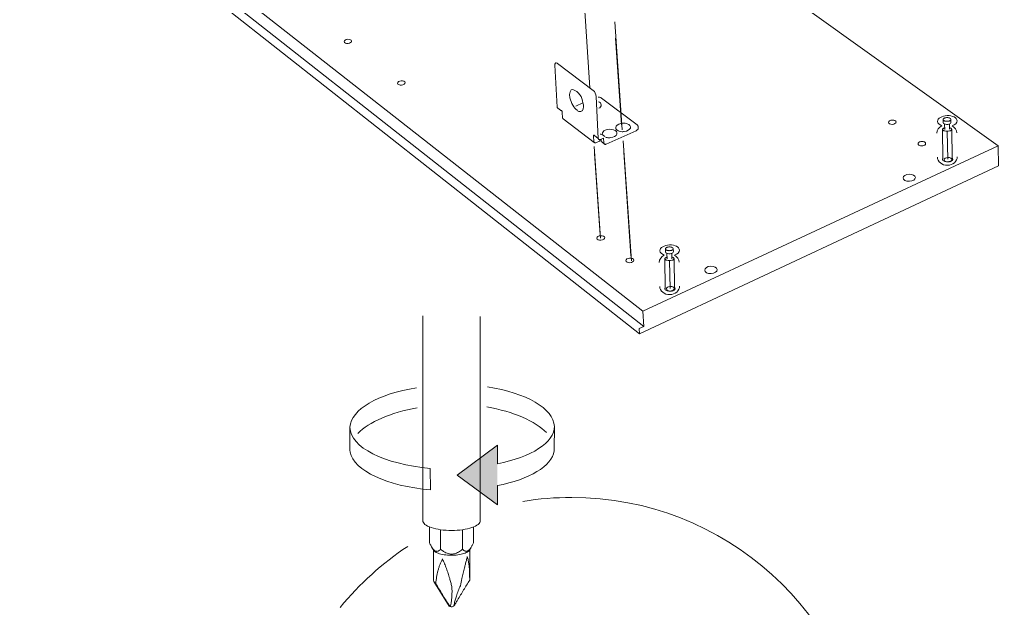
# Model space of a CAD drawing. Header units: metres. Extents: x -0.7 to 8.1, y 0 to 13.3.
# Drawn here: x 0.2698 to 0.348, y 0.7659 to 0.813 of the extents above; entities that cross this region are included whole.
import ezdxf

# ---------------------------------------------------------------- set-up
doc = ezdxf.new("R2010")
doc.units = ezdxf.units.M
doc.header["$MEASUREMENT"] = 0
for name, color, linetype, lineweight in [('PDF5_Geometry_Num_Penna__1', 255, 'Continuous', 18), ('PDF5_Geometry_Num_Penna__7', 7, 'Continuous', 18), ('PDF5_Solid Fills_Num_Penna__7', 7, 'Continuous', 18)]:
    doc.layers.add(name, color=color, linetype=linetype, lineweight=lineweight)

msp = doc.modelspace()

# ---------------------------------------------------------------- hatches: boundary and pattern name
at = {"layer": 'PDF5_Geometry_Num_Penna__7', "linetype": 'Continuous', "lineweight": 18}
for points in [[(0.3125198115518159, 0.778523526540912), (0.312524397662927, 0.7786106626520232), (0.3125459171073715, 0.7804994348742453)], [(0.3079852059740241, 0.7789937793186897), (0.3047682254407048, 0.7765821904530622), (0.3079968476636629, 0.7742083487631342)]]:
    msp.add_hatch(color=7, dxfattribs=at).paths.add_polyline_path(points)
at = {"layer": 'PDF5_Solid Fills_Num_Penna__7', "linetype": 'Continuous', "lineweight": 18}
msp.add_hatch(color=7, dxfattribs=at).paths.add_polyline_path([(0.2962355893295937, 0.7784209387631342), (0.2962098365518159, 0.7785789832075787), (0.2962098365518159, 0.7804091943186897)])

# ---------------------------------------------------------------- linework, layer by layer
at = {"layer": 'PDF5_Geometry_Num_Penna__1', "color": 255, "linetype": 'Continuous', "lineweight": 18, "flags": 128}
for points in [[(0.3174221173851492, 0.8114985826520231), (0.3179001312740381, 0.8045791993186897)], [(0.315738132662927, 0.8022810637631341), (0.3161879243295937, 0.7957793693186898)], [(0.3180711579407048, 0.8023782187631342), (0.3186437162740381, 0.7940953493186897)], [(0.2962355893295937, 0.7784209387631342), (0.2962098365518159, 0.7785789832075787), (0.2962098365518159, 0.7804091943186897)], [(0.3125198115518159, 0.778523526540912), (0.312524397662927, 0.7786106626520232), (0.3125459171073715, 0.7804994348742453)], [(0.3079887337740381, 0.7774860070964675), (0.3079852059962603, 0.7789937793186897), (0.3047682254407048, 0.7765821904298009), (0.307996847662927, 0.7742083487631342), (0.3079929671073715, 0.7757482237631342)], [(0.3026124004407048, 0.777129066540912), (0.3026385059962604, 0.7754039832075786)]]:
    msp.add_lwpolyline(points, dxfattribs=at)
at = {"layer": 'PDF5_Geometry_Num_Penna__1', "color": 255, "linetype": 'Continuous', "lineweight": 18}
for points in [[(0.2962098365518159, 0.7804091943186897), (0.2962098365518159, 0.7788047609853564), (0.298957622662927, 0.7774624415409122), (0.3026124004407048, 0.7771290665409123)], [(0.2962098365518159, 0.7804091943186897), (0.2962098365518159, 0.7788047609853564), (0.298957622662927, 0.7774624415409122), (0.3026124004407048, 0.7771290665409123)], [(0.3125459171073715, 0.7804994348742453), (0.3125459171073715, 0.7791765182075786), (0.3106874837740381, 0.7780342237631341), (0.3079887337740381, 0.7774860070964674)], [(0.3125459171073715, 0.7804994348742453), (0.3125459171073715, 0.7791765182075786), (0.3106874837740381, 0.7780342237631341), (0.3079887337740381, 0.7774860070964674)], [(0.3026385059962604, 0.7754039832075786), (0.2991685837740381, 0.7757137220964675), (0.2965206337740381, 0.7769304526520232), (0.2962355893295936, 0.7784209387631343)], [(0.3026385059962604, 0.7754039832075786), (0.2991685837740381, 0.7757137220964675), (0.2965206337740381, 0.7769304526520232), (0.2962355893295936, 0.7784209387631343)], [(0.3079929671073715, 0.7757482237631342), (0.3105174448851492, 0.7762572820964676), (0.3123600032184826, 0.7772937432075787), (0.3125198115518159, 0.7785235265409118)], [(0.3079929671073715, 0.7757482237631342), (0.3105174448851492, 0.7762572820964676), (0.3123600032184826, 0.7772937432075787), (0.3125198115518159, 0.7785235265409118)]]:
    msp.add_open_spline(points, degree=3, dxfattribs=at)
at = {"layer": 'PDF5_Geometry_Num_Penna__7', "color": 7, "linetype": 'Continuous', "lineweight": 18, "flags": 128}
for points in [[(0.3480011068295937, 0.8012901462631342), (0.3479725318295936, 0.8028896407075786), (0.2971488957184825, 0.8392698490409121), (0.270014640162927, 0.8285552823742452)], [(0.3479723907184826, 0.8028896759853564), (0.319609410162927, 0.7896809704298009), (0.2700144990518158, 0.8285553176520231)], [(0.3196720987740381, 0.7884579604298009), (0.2701258709962603, 0.8274081548742453)], [(0.2698236462740382, 0.8268900654298009), (0.3193324796073715, 0.7878844848742452), (0.3480009657184825, 0.8012903932075787)], [(0.3149333759962604, 0.814076541540912), (0.3153627065518159, 0.8075272220964675)], [(0.3173632034962603, 0.8127922187631342), (0.3179586923851492, 0.804178796540912)], [(0.3160333723851492, 0.8067884348742453), (0.3160866418295937, 0.8067852598742453), (0.3161399112740381, 0.8067785570964675), (0.3161868307184825, 0.8067662098742453), (0.3162312807184826, 0.8067503348742453), (0.3162714973851492, 0.8067319904298008), (0.3163053640518159, 0.8067094126520231)], [(0.316305187662927, 0.8067095537631342), (0.3191602182184826, 0.8045576093186897)], [(0.3130259418295936, 0.8057350404298008), (0.3130474612740382, 0.8057262209853564), (0.3130756834962604, 0.8057202237631341), (0.3131084918295937, 0.8057230459853565), (0.3131226029407048, 0.8056979987631342), (0.313141300162927, 0.8056704820964675), (0.3131543529407048, 0.8056419070964675), (0.3131638779407048, 0.8056112154298009), (0.3131670529407048, 0.8055794654298009)], [(0.3132042357184825, 0.8051040620964676), (0.3131918884962603, 0.8051142926520232), (0.3131671940518159, 0.805579606540912)], [(0.3156745973851492, 0.8032214987631342), (0.3156904723851492, 0.803199626540912), (0.3157052890518159, 0.8031809293186898), (0.3157250446073714, 0.8031622320964675), (0.3132418418295936, 0.8050541793186897), (0.3132199696073715, 0.8050767570964675), (0.3132044473851492, 0.8051042737631342)], [(0.319160147662927, 0.8045577504298008), (0.3191880171073714, 0.8045334087631342), (0.3192102421073715, 0.8045020115409119), (0.3192257643295937, 0.8044737893186897), (0.3192292921073715, 0.8044427448742453)], [(0.3442092396073714, 0.8049871868186897), (0.344203595162927, 0.8049628451520231), (0.3441926590518159, 0.8049445007075786), (0.3441757257184825, 0.8049272145964675), (0.3441531479407048, 0.8049109868186897), (0.3441259840518158, 0.8048961701520231), (0.3440931757184825, 0.8048824118186898), (0.344057545162927, 0.8048714757075786), (0.3440187396073714, 0.8048626562631342), (0.3439774646073714, 0.8048559534853564), (0.3439333673851492, 0.8048520729298009), (0.3438899757184825, 0.8048503090409119), (0.3438458784962603, 0.8048513673742452), (0.3438031923851492, 0.804854895152023), (0.3437619173851492, 0.8048608923742453), (0.343724170162927, 0.804869359040912), (0.3436888923851492, 0.8048799423742453), (0.3436571423851492, 0.8048926423742453), (0.3436303312740381, 0.8049071062631342), (0.3436088118295936, 0.804923334040912), (0.3435925840518159, 0.8049406201520231), (0.3435827062740381, 0.8049582590409119), (0.3435784729407048, 0.8049769562631343)], [(0.3437060021073715, 0.8046350440409119), (0.3437123521073714, 0.8042060662631343)], [(0.344097232662927, 0.804211005152023), (0.344090882662927, 0.8046403357075786)], [(0.315718765162927, 0.8037400115409119), (0.3157000679407048, 0.8037488309853564), (0.315680665162927, 0.8037530643186898), (0.3156654957184826, 0.8037460087631342), (0.3156563234962603, 0.8037336615409119), (0.3156492679407048, 0.8037153170964675), (0.3156492679407048, 0.8036899170964675), (0.3156746679407048, 0.8032214282075786)], [(0.3166777209962603, 0.8030220029298009), (0.3190787265518159, 0.8040962112631342)], [(0.3181228398851492, 0.8040334168186897), (0.3180699232184826, 0.8040270668186897), (0.3180166537740381, 0.8040238918186897), (0.3179637371073715, 0.8040238918186897)], [(0.3192385348851492, 0.804287064040912), (0.3192254821073714, 0.8044052445964676)], [(0.3437102354407048, 0.8043337718186898), (0.3436682548851492, 0.8043203662631343), (0.3436343882184826, 0.8043062551520231), (0.3436047548851492, 0.8042900273742453), (0.3435793548851492, 0.8042720357075787), (0.3435585409962603, 0.8042522801520231), (0.3435433715518159, 0.8042304079298008), (0.3435349048851492, 0.8042106523742453), (0.3435310243295936, 0.8041887801520231)], [(0.3435313771073715, 0.8041806662631342), (0.3435627743295937, 0.8018618579298009)], [(0.3439145290518159, 0.8040354629298009), (0.343963565162927, 0.8018196657075787)], [(0.3157250446073714, 0.8031623026520232), (0.3157497390518159, 0.8031467804298008), (0.3157807834962604, 0.8031404304298008), (0.3158153557184826, 0.8031369026520231), (0.3158523973851493, 0.8031436054298008), (0.3158901446073714, 0.8031563054298008)], [(0.3158900740518159, 0.8031564465409119), (0.3161461907184826, 0.8032721576520231)], [(0.3162121954407048, 0.803399334040912), (0.316176917662927, 0.8033869868186897), (0.3161437565518159, 0.8033838118186897), (0.3161116537740381, 0.8033905145964675), (0.3160869593295937, 0.803405684040912), (0.3160647343295936, 0.803424734040912), (0.3160527398851492, 0.8034526034853564), (0.3160460371073714, 0.8034871757075785)], [(0.3161461907184825, 0.8032719107075786), (0.3161768823851492, 0.8032846107075786), (0.3162093379407048, 0.8032870801520231), (0.3162396768295937, 0.8032902551520231), (0.3162714268295936, 0.8032846107075786), (0.3162714268295936, 0.8032994273742453), (0.3162682518295937, 0.8033124801520232), (0.3162622546073715, 0.8034246634853563)], [(0.316471240162927, 0.8035150804298008), (0.3162123012740381, 0.8033993693186897)], [(0.3165429598851492, 0.8030343501520231), (0.3163207098851493, 0.8032026251520231), (0.316298837662927, 0.8032244973742453), (0.3162840209962604, 0.8032527195964675), (0.3162713209962603, 0.8032844695964675)], [(0.3164898668295937, 0.8031435348742453), (0.3164711696073715, 0.8035150098742453)], [(0.3165429246073714, 0.8030343148742453), (0.3165210523851493, 0.8030561870964675), (0.3165051773851492, 0.803080881540912), (0.316492830162927, 0.8031087509853565), (0.3164900079407048, 0.8031436759853564)], [(0.3166559193295937, 0.8030120898742453), (0.3166238165518159, 0.8030089148742453), (0.3165924193295936, 0.8030120898742453), (0.3165641971073714, 0.803018792652023), (0.3165430304407048, 0.8030343148742453)], [(0.3168898462740382, 0.8035398807075786), (0.3168171740518159, 0.8035430557075787), (0.316748735162927, 0.8035487001520231), (0.3166802962740381, 0.8035649279298008), (0.3166175018295937, 0.8035811557075786)], [(0.3170358962740381, 0.8035467951520231), (0.316961460162927, 0.8035397395964675), (0.3168898462740382, 0.8035397395964675)], [(0.3180263904407047, 0.8032982279298009), (0.318689612662927, 0.7937086695964675)], [(0.3157102279407047, 0.8028472368186897), (0.3162164640518159, 0.7955270979298008)], [(0.3220345457184826, 0.7946549959853564), (0.3220289012740382, 0.7946306543186897), (0.322017965162927, 0.7946119570964676), (0.3220010318295937, 0.7945950237631342), (0.3219784540518159, 0.7945787959853564), (0.321951290162927, 0.794563626540912), (0.3219184818295937, 0.7945505737631342), (0.3218828512740381, 0.7945392848742453), (0.3218440457184826, 0.7945304654298009), (0.3218027707184826, 0.7945237626520231), (0.3217586734962603, 0.7945198820964675), (0.3217152818295937, 0.7945181182075787), (0.3216711846073714, 0.7945191765409119), (0.3216284984962604, 0.7945227043186898), (0.3215872234962603, 0.7945287015409119), (0.3215494762740381, 0.7945371682075786), (0.3215141984962603, 0.7945481043186897), (0.3214824484962603, 0.7945604515409119), (0.3214556373851492, 0.7945749154298009), (0.3214341179407048, 0.7945911432075786), (0.321417890162927, 0.7946080765409119), (0.3214080123851492, 0.7946260682075786), (0.3214037790518159, 0.7946447654298009)], [(0.3215313082184826, 0.7943030295964675), (0.3215376582184826, 0.7938740518186898)], [(0.3219225387740381, 0.7938789907075786), (0.3219161887740381, 0.7943083212631341)], [(0.3215355415518159, 0.7940017573742453), (0.3214935609962603, 0.793987999040912), (0.3214596943295936, 0.793973887929801), (0.3214300609962604, 0.7939576601520231), (0.3214046609962604, 0.7939396684853564), (0.3213838471073714, 0.7939199129298008), (0.321368677662927, 0.7938983934853564), (0.3213602109962603, 0.7938782851520231), (0.3213563304407048, 0.7938564129298009)], [(0.3213563304407048, 0.7938482990409119), (0.3213880804407048, 0.7915298434853564)], [(0.321739835162927, 0.7937032720964675), (0.3217888712740381, 0.7914874748742453)], [(0.319609410162927, 0.7896809704298009), (0.3196722046073714, 0.7884578898742453), (0.3193130768295936, 0.7882899676520231)], [(0.3020321868295937, 0.7729521070964676), (0.3020321868295937, 0.7893104126520232)], [(0.3066182979407048, 0.7892584132075786), (0.3066182979407048, 0.7729519659853564)], [(0.3193131121073715, 0.788289826540912), (0.3193325148851492, 0.7878844848742452)], [(0.2962355893295937, 0.7784209387631342), (0.2962098365518159, 0.7785789832075787), (0.2962098365518159, 0.7804091943186897)], [(0.3125198115518159, 0.778523526540912), (0.312524397662927, 0.7786106626520232), (0.3125459171073715, 0.7804994348742453)], [(0.3079887337740381, 0.7774860070964675), (0.3079852059962603, 0.7789937793186897), (0.3047682254407048, 0.7765821904298009), (0.307996847662927, 0.7742083487631342), (0.3079929671073715, 0.7757482237631342)], [(0.3026124004407048, 0.777129066540912), (0.3026385059962604, 0.7754039832075786)], [(0.3025675271073714, 0.7711840554298008), (0.3025675271073714, 0.7724466470964675)], [(0.306079465162927, 0.7711840554298008), (0.306079465162927, 0.7724466470964675)], [(0.3034453440518159, 0.7706622970964675), (0.3034453440518159, 0.7722289832075786)], [(0.3029065465518159, 0.7705773834853564), (0.3027597909962604, 0.7708109223742454)], [(0.305694972662927, 0.7705234084853564), (0.3056427615518159, 0.7704782529298009), (0.3055785559962604, 0.7704348612631342), (0.305501297662927, 0.7703935862631341), (0.305412397662927, 0.770355839040912), (0.3053146782184825, 0.7703216195964676), (0.3052049643295937, 0.7702898695964675), (0.305088547662927, 0.7702609418186898), (0.3049640171073714, 0.7702390695964675), (0.304834547662927, 0.7702200195964676), (0.3046987282184826, 0.7702044973742452), (0.3045607921073715, 0.7701935612631342), (0.3044175643295937, 0.770187564040912), (0.3042764532184826, 0.770187564040912), (0.3041349893295937, 0.7701921501520231), (0.3039959948851492, 0.770200264040912), (0.3038580587740381, 0.7702122584853563), (0.3037257671073714, 0.7702306029298008), (0.3036005309962603, 0.7702538862631342), (0.3034791754407048, 0.7702803445964675), (0.3033680504407048, 0.7703103307075787), (0.3032668032184825, 0.7703438445964674), (0.3031747282184826, 0.7703815918186897), (0.3030932365518159, 0.770419339040912), (0.3030237393295936, 0.7704634362631342), (0.3029672948851492, 0.770508239040912), (0.3029253143295937, 0.7705555112631343), (0.3029066171073714, 0.7705773834853564)], [(0.305885155162927, 0.7708109576520231), (0.3057405162740381, 0.7705774187631341)], [(0.3057721604407048, 0.770630617652023), (0.3057721604407048, 0.7682677120964675)], [(0.3041350598851492, 0.7661311487631342), (0.302906687662927, 0.7680830682075787)], [(0.304621505162927, 0.7663028809853565), (0.3045117912740381, 0.7661310782075786)]]:
    msp.add_lwpolyline(points, dxfattribs=at)
for points in [[(0.3157187298851493, 0.8037398704298009), (0.3157526318295937, 0.8037110132075787), (0.3160461429407048, 0.8034869993186897), (0.3158718707184826, 0.8068383882075787, 0.1986791167946732), (0.3156338868295937, 0.8073227520964675), (0.3127763515518159, 0.8094770601520231), (0.3127484821073714, 0.8094957573742453), (0.3127202598851492, 0.809508810152023), (0.3126923904407048, 0.8095144545964674), (0.3126673432184826, 0.8095176295964676), (0.312645365162927, 0.8095111032075787), (0.3126227873851493, 0.8094959337631341), (0.3126044429407048, 0.8094737087631342), (0.3125899790518159, 0.8094458393186897), (0.3125797484962604, 0.8094109143186897), (0.3125765734962603, 0.8093710504298008), (0.3125767498851493, 0.8093269884853564), (0.3127610057184826, 0.8059884759853564), (0.312766650162927, 0.805954256540912), (0.3127821723851492, 0.8059263870964676), (0.3128009048851492, 0.8059078662631342), (0.3130196271073715, 0.8057388857075786)], [(0.3142571009962603, 0.8060632648742453), (0.3148218982184826, 0.8063165593186898, -0.1963029932664959), (0.3147718037740381, 0.8057171898742452), (0.3147626315518159, 0.8057073120964675), (0.3147562815518159, 0.8056981398742453, -0.4247355496481408), (0.3143470593295971, 0.8057326415409146)], [(0.3442125909962603, 0.804774744040912), (0.3442090632184825, 0.8049867634853565, 0.3148556636313659), (0.3440975854407048, 0.8051141162631342), (0.3440810048851492, 0.8051204662631342), (0.3440450215518159, 0.8051310495964675), (0.3440072743295937, 0.8051388107075786), (0.3439681159962604, 0.8051444551520232), (0.3439271937740381, 0.8051472773742453), (0.3438866243295937, 0.8051476301520231), (0.3438453493295937, 0.8051455134853563), (0.3438061909962604, 0.8051409273742453), (0.3437673854407048, 0.8051338718186898), (0.3437310493295937, 0.8051243468186897), (0.3436964771073714, 0.805112705152023), (0.3436647271073715, 0.8050978884853565), (0.343636857662927, 0.8050802495964675), (0.3436149854407048, 0.8050619051520231), (0.3435984048851493, 0.8050421495964676), (0.3435867632184826, 0.8050213357075786), (0.3435800604407048, 0.8049998162631342), (0.3435786493295937, 0.8049790023742454), (0.3435814715518159, 0.8047659245964676)], [(0.3166020854407058, 0.8041394970964636, 0.35658089855481), (0.3163552468295937, 0.8038113784853564), (0.3165774968295937, 0.8036431034853564)], [(0.3443110159962604, 0.8018724412631342), (0.3442792659962604, 0.8041944245964675, 0.3173084559499633), (0.3440954687740382, 0.8043390634853579)], [(0.3435627743295937, 0.8018999579298008, 0.234385769977205), (0.3435264382184826, 0.8018198773742453), (0.3435266146073714, 0.8018005451520231)], [(0.343655907662927, 0.8016660662631342), (0.3436742521073715, 0.8016590107075786), (0.343713057662927, 0.8016463107075786), (0.3437536271073715, 0.8016367857075786), (0.3437977243295937, 0.8016293773742453), (0.3438435854407048, 0.8016240857075786), (0.3438894465518159, 0.8016205579298009), (0.3439374243295937, 0.8016198523742454), (0.3439843437740381, 0.8016216162631342), (0.3440312632184826, 0.8016258495964675), (0.3440764187740381, 0.8016318468186898), (0.3441201632184826, 0.8016403134853565), (0.344160732662927, 0.8016516023742454), (0.3441995382184825, 0.8016639495964676), (0.3442344632184826, 0.8016784134853564), (0.3442658604407048, 0.8016956995964676), (0.3442926715518159, 0.801714044040912), (0.3443152493295937, 0.8017341523742454), (0.3443332409962603, 0.8017560245964676), (0.3443441771073715, 0.8017789551520231), (0.3443491159962603, 0.8018022384853564), (0.3443498215518159, 0.8018311662631342, 0.2177278855706319), (0.3443110159962599, 0.8019101884853559)], [(0.3220378971073715, 0.7944427295964676), (0.3220343693295937, 0.7946547490409119, 0.3143159490803218), (0.3219228915518159, 0.7947817490409119), (0.3219063109962603, 0.7947880990409119), (0.321870327662927, 0.7947990351520231), (0.3218325804407048, 0.7948067962631342), (0.3217934221073714, 0.7948124407075786), (0.3217524998851492, 0.7948149101520231), (0.3217119304407048, 0.7948156157075786), (0.3216710082184825, 0.7948134990409119), (0.3216314971073714, 0.7948089129298008), (0.3215926915518159, 0.7948015045964675), (0.3215563554407048, 0.7947923323742453), (0.3215217832184826, 0.7947806907075786), (0.3214900332184825, 0.794765874040912), (0.3214625165518159, 0.7947478823742452), (0.3214402915518159, 0.7947295379298009), (0.3214237109962604, 0.794710135152023), (0.3214120693295937, 0.7946889684853564), (0.3214053665518159, 0.7946674490409119), (0.3214039554407048, 0.7946469879298008), (0.321406777662927, 0.7944339101520231)], [(0.3221363221073714, 0.791540074040912), (0.3221049248851492, 0.7938620573742453, 0.3168266130012649), (0.3219207748851488, 0.7940070490409038)], [(0.3213880804407048, 0.7915675907075786, 0.2355809030051268), (0.3213517443295936, 0.7914878629298009), (0.3213519207184826, 0.7914683543186898)], [(0.3214812137740381, 0.7913336990409119), (0.3214995582184825, 0.7913266434853563), (0.3215383637740381, 0.7913142962631342), (0.3215789332184826, 0.7913047712631341), (0.3216230304407048, 0.7912970101520231), (0.3216688915518159, 0.7912920712631342), (0.321714752662927, 0.7912885434853565), (0.3217627304407048, 0.7912878379298008), (0.3218096498851492, 0.7912896018186897), (0.3218565693295937, 0.7912934823742452), (0.3219017248851492, 0.7912998323742453), (0.3219454693295937, 0.7913079462631342), (0.3219860387740381, 0.7913192351520231), (0.3220248443295937, 0.7913315823742453), (0.3220597693295937, 0.791346399040912), (0.3220911665518159, 0.7913633323742453), (0.322117977662927, 0.7913816768186896), (0.3221405554407048, 0.7914021379298009), (0.3221585471073715, 0.7914236573742452), (0.3221694832184826, 0.7914469407075787), (0.3221744221073714, 0.7914698712631342), (0.322175127662927, 0.7914991518186897, 0.216923617767189), (0.3221363221073669, 0.7915781740409065)], [(0.3376413640518159, 0.7533468348742454, 0.385147661054518), (0.3139195279407048, 0.7748048959853564, 0.04078508299770293), (0.3100294473851492, 0.7744888070964676)], [(0.3050474843295937, 0.770547291540912, 0.01349424543341682), (0.3052016482184826, 0.7706622970964675), (0.3052016482184826, 0.7722268665409119)], [(0.3058155873851498, 0.7707078054298003, 0.02910286733384422), (0.305927065162927, 0.7708792554298008, 0.01523992770280933), (0.3060304290518159, 0.7710746943186897)], [(0.3027824746073718, 0.7707790665409122, 0.03424643304385949), (0.3028801940518164, 0.7706492443186902, 0.04301037778067066), (0.3029588634962603, 0.7705719859853565)], [(0.303388970162927, 0.7694230593186898, 0.007176972219261116), (0.3033060673851491, 0.7691838759853564, 0.01422333018664744), (0.3032386868295938, 0.7689401065409119, 0.0212407120443385), (0.3031325007184826, 0.7684483343186898, 0.01339312592387306), (0.3030608868295936, 0.767947742652023, -0.2524632189166922), (0.302876207662927, 0.7681805054298009), (0.302876207662927, 0.768267641540912), (0.302876207662927, 0.7706305470964675)], [(0.3036907009962604, 0.7704866137631342, 0.02892656809316657), (0.3038752037740378, 0.770385719318689, 0.04110537021373521), (0.3040709954407048, 0.7703141054298009)], [(0.3057461254407047, 0.769126655429801, 0.01489878881359871), (0.3057143754407048, 0.7694579137631341, 0.02055229553122657), (0.3056593421073714, 0.7697747082075787, 0.01037891940206149), (0.3055786265518159, 0.7700744987631342, -0.001474354385968201), (0.3055048959962603, 0.7697792237631341, 0.003147744506381735), (0.3054311654407048, 0.769481126540912, 0.001472823531681018), (0.3053560237740381, 0.7691869098742453, 0.002305653920765169), (0.3052463098851492, 0.7687558154298009, 0.006023218023624125), (0.3051492959962603, 0.7683240154298008, 0.005355946929623335), (0.3050321737740381, 0.7677553376520231, 0.008638839477182908), (0.3048585365518159, 0.7673409295964675, 0.01236866912928302), (0.3047160143295937, 0.7669295907075786, 0.01408058973624543), (0.304615472662927, 0.7665912768186898, 0.008791639462381155), (0.3045311587740381, 0.766262487929801)], [(0.3054405846073718, 0.7705063693186913, 0.061344675445602), (0.3055069068295936, 0.7704986082075828, 0.09556841404064816), (0.3055841651629266, 0.7705137776520242, 0.06785231984406738), (0.3056631873851492, 0.7705557582075786)], [(0.304267316274038, 0.766262452652023, 0.0005074177729733929), (0.3043011829407048, 0.7664473082075787, 0.006968980904381899), (0.3043389301629271, 0.7667602220964675, 0.006941743895061008), (0.3043576273851492, 0.7670731359853564, 0.01196523589961214), (0.3043611551629269, 0.7673821693186897, 0.009534782530045183), (0.3043426343295936, 0.7676928959853564, 0.006001268869788033), (0.3042653759962604, 0.7680192154298008, 0.003517919018899291), (0.3041764759962604, 0.7683427126520231, 0.008425025234476882), (0.3040522982184825, 0.7687346487631341, 0.009448065690101383), (0.3039133037740381, 0.7691251737631342, 0.007264154085262744), (0.3037623148851491, 0.7695111126520232, 0.0006090268030296416), (0.3036002840518159, 0.7698940176520231, 0.01371759977283828), (0.3034866896073715, 0.7696597732075786)], [(0.3046531493295936, 0.7663574557075786, 0.005662470750791824), (0.3048020215518158, 0.766604400152023, -0.001808159435262915), (0.3050472021073715, 0.7670132695964674, -0.004462217092649316), (0.3052885021073714, 0.7674136723742451, -0.001220516228318575), (0.3055298021073713, 0.7678084307075784, -0.0004908877751590086), (0.3057722309962604, 0.7681956748742452, -0.003546020019547521), (0.3057708198851493, 0.7684941248742453, 0.005671989920054251), (0.3057644698851493, 0.7687841082075787)], [(0.3030607457184826, 0.7679476015409121, 0.005620830154034408), (0.3033193318295937, 0.7674992209853563, 0.001858370487686874), (0.3035941457184825, 0.767042726540912, 0.004166918394584533), (0.3038333290518159, 0.7666589043186897, 0.01120269004976648), (0.3040862707184825, 0.7662747293186898)], [(0.3042274171073716, 0.7660878629298012, 0.1579807527519592), (0.3044912948851493, 0.7661125573742453, -0.01352173013514055), (0.3045121087740377, 0.7661841712631343)]]:
    msp.add_lwpolyline(points, format="xyb", dxfattribs=at)
msp.add_lwpolyline([(0.3416456034962603, 0.8029576562631342), (0.3416808812740381, 0.8029361368186898), (0.3417235673851492, 0.8029170868186898), (0.3417708396073714, 0.8029054451520231), (0.3418205812740381, 0.8028959201520232), (0.3418734979407048, 0.8028923923742454), (0.3419267673851492, 0.8028959201520232), (0.3419761562740381, 0.8029054451520231), (0.3420266034962603, 0.8029170868186898), (0.342069995162927, 0.8029333145964676), (0.3421105646073714, 0.8029555395964676), (0.3421416090518158, 0.8029795284853564), (0.3421666562740381, 0.8030077507075787), (0.3421821784962603, 0.8030356201520231), (0.3421885284962604, 0.8030670173742452), (0.3421885284962604, 0.8030980618186897), (0.3421761812740381, 0.803126284040912), (0.3421539562740381, 0.8031545062631341), (0.3421264396073714, 0.8031792007075786), (0.342092220162927, 0.8032010729298008), (0.3420488284962603, 0.8032197701520232), (0.3420019090518159, 0.8032321173742453), (0.3419514618295937, 0.8032388201520231), (0.341898545162927, 0.8032416423742453), (0.3418452757184826, 0.8032388201520231), (0.3417958868295936, 0.8032321173742453), (0.3417454396073714, 0.8032197701520232), (0.3417027534962603, 0.8032010729298008), (0.3416614784962603, 0.8031830812631342), (0.3416304340518159, 0.8031573284853565), (0.3416053868295936, 0.8031291062631343), (0.3415898646073715, 0.8030980618186897), (0.3415835146073714, 0.8030701923742453), (0.3415835146073714, 0.8030391479298009), (0.3415958618295937, 0.8030112784853564), (0.3416180868295937, 0.8029830562631343)], close=True, dxfattribs=at)
at = {"layer": 'PDF5_Geometry_Num_Penna__7', "color": 7, "linetype": 'Continuous', "lineweight": 18}
for centre, radius, start, end in [((0.3135455963082884, 0.8062095394111964), 0.001280704741321304, 4.790246205046977, 68.7349472397922), ((0.3160156060226298, 0.8061514544012586), 0.0002590779635626705, 284.6599145361012, 81.08081583230373), ((0.3441125816291425, 0.8014067002056379), 0.0002384102289241241, 65.75708363599621, 80.33229026220975), ((0.3219291796869261, 0.7910461233464233), 0.0002680561479254107, 66.56673296677273, 79.52264091335003), ((0.3140122120368086, 0.7508717423436003), 0.02397160475370352, 123.3859689823507, 140.7914215401044), ((0.3030472921059497, 0.7709724989093655), 0.0004973408512568556, 298.8077490419934, 310.1669966183656), ((0.3043135301629307, 0.7715537533116172), 0.001272632631542425, 266.3047410818438, 273.6952589178258), ((0.3043039176519484, 0.7713339888258838), 0.001055400546142504, 283.6645705796423, 292.4974952792067)]:
    msp.add_arc(centre, radius, start, end, dxfattribs=at)
for centre, major_axis, ratio in [((0.296046310784186, 0.8112354687533514), (0.0002965616719768915, 2.64268723476624e-05), 0.5577975209095856), ((0.3003149743021966, 0.8079181015138522), (0.0002994011046361656, 2.442105201760914e-05), 0.5671826844511386), ((0.3395231474713561, 0.804779499431225), (0.0003013805764477406, 1.034147849365841e-05), 0.5736888727076925), ((0.343975851084638, 0.8017831439799961), (0.0003049797860599224, 7.945908278794711e-06), 0.5777745876107659), ((0.3408803180165865, 0.8003456399428919), (0.000491893461218973, 1.580516918253672e-05), 0.5728546433942263), ((0.3162472401545452, 0.7955353308228496), (0.0003108979441784898, 2.212916321198133e-05), 0.5768095967557227), ((0.3185600335008192, 0.7937379413240918), (0.0003113536963783026, 1.86766803120797e-05), 0.583993595838174), ((0.3250383502913569, 0.7929835507516818), (0.0004981765895585855, 2.577976141404648e-05), 0.5914940010924963), ((0.321795462529258, 0.791476603755786), (0.000312633931296824, 2.189147280307058e-05), 0.5904178083015919)]:
    msp.add_ellipse(centre, major_axis=major_axis, ratio=ratio, dxfattribs=at)
for centre, major_axis, ratio, start_param, end_param in [((0.3142871586334359, 0.8065237912342291), (-0.0003634808781325937, 0.0008640818074083791), 0.4499584155274124, 6.07888055819692, 8.785741073884026), ((0.3180282421233983, 0.8043610048445782), (0.0005936596901628955, 3.670099509855973e-05), 0.5648383375148067, 2.156475343673962, 4.568545937840102), ((0.3180325107081772, 0.8043625831627801), (0.0005861054785848974, 3.148126197061173e-05), 0.5725595646792487, 4.836223734159479, 8.461936922742694), ((0.3438972641589305, 0.804758672284072), (0.0003158081011869762, 4.845918672335969e-06), 0.4832000765882002, 3.997746372374124, 6.352343706635923), ((0.3169439563432654, 0.8038772754981937), (0.000591768729268416, 3.595601454342567e-05), 0.569960085856674, 4.833388531342742, 8.434786743197435), ((0.3439044556963525, 0.8042110365377606), (0.0003671631479752469, 4.670999437017541e-06), 0.4204471662343616, 3.074543281615506, 6.289737210013657), ((0.3217225694673274, 0.7944263049321164), (0.0003155300332007838, 4.841650933617991e-06), 0.4832000773953795, 3.997747796218031, 6.352344304447135), ((0.3217297618086314, 0.7938788457092764), (0.0003671803194063572, 4.671217889606894e-06), 0.4204471659506171, 3.074543313027701, 6.289737178736993), ((0.3041647013410952, 0.7728986538392879), (-0.002132625302942004, 4.996907263665737e-05), 0.3417676838382422, 6.278500781394734, 7.93733707498497), ((0.3044579687491813, 0.7729065584329753), (0.00216048963707638, 4.15797645022531e-05), 0.3412281097061172, 4.644349667692267, 6.288571261651018)]:
    msp.add_ellipse(centre, major_axis=major_axis, ratio=ratio, start_param=start_param, end_param=end_param, dxfattribs=at)
for points in [[(0.3439084965518158, 0.8053105076520232), (0.3434784604407047, 0.8052967493186897), (0.3431355604407048, 0.8050886104298008), (0.3431436743295938, 0.8048451937631345)], [(0.344700482662927, 0.8048945826520231), (0.3446930743295937, 0.805137646540912), (0.3443374743295936, 0.8053242659853566), (0.3439084965518159, 0.8053105076520235)], [(0.3434901021073714, 0.8044941798742453), (0.3432505659962603, 0.8043749409853564), (0.3430893465518159, 0.8041558659853563), (0.3430928743295936, 0.8039043354298007)], [(0.3431436743295936, 0.8048451937631341), (0.343147907662927, 0.8046949104298009), (0.3432854909962603, 0.8045672048742453), (0.3434901021073713, 0.8044941798742451)], [(0.3435821771073714, 0.8047659245964676), (0.3435885271073715, 0.8047052468186897), (0.3436262743295936, 0.8046629134853565), (0.3436922437740381, 0.8046403357075784)], [(0.3442951409962604, 0.804493121540912), (0.3445399687740381, 0.8045742604298007), (0.3447057743295937, 0.8047248965409118), (0.3447004826629271, 0.8048945826520231)], [(0.3446803743295936, 0.8039283243186898), (0.3446768465518159, 0.8041699770964674), (0.3445219771073715, 0.8043774104298008), (0.3442951409962605, 0.804493121540912)], [(0.3161897940518159, 0.8038180812631341), (0.3161897940518159, 0.8038180812631341), (0.3162797523851492, 0.8038604145964674), (0.3163552468295935, 0.8038113784853562)], [(0.3190787265518159, 0.8040962112631342), (0.3190787265518159, 0.8040962112631342), (0.3192431209962604, 0.8041992223742453), (0.3192385348851494, 0.8042870640409118)], [(0.3165429598851492, 0.8030343501520231), (0.3165429598851492, 0.8030343501520231), (0.3166173959962603, 0.8029944862631343), (0.3166777209962603, 0.803022002929801)], [(0.343122507662927, 0.8020000409853564), (0.3431281521073715, 0.8016289187631342), (0.3434876326629269, 0.8013332909853567), (0.3439261354407047, 0.8013399937631345)], [(0.3435274965518159, 0.8017980051520232), (0.3435412548851492, 0.8017323884853564), (0.3435814715518158, 0.8016949940409118), (0.3436559076629268, 0.8016660662631344)], [(0.3435627743295937, 0.8018618579298009), (0.343567360440705, 0.8018618579298009), (0.343559901965082, 0.8018477468186895), (0.3435648909962605, 0.8018477468186895)], [(0.3435655965518159, 0.801844219040912), (0.3435756985700104, 0.801844219040912), (0.3435761735875536, 0.8018272857075789), (0.3435860576629272, 0.8018272857075789)], [(0.3439261354407048, 0.8013399937631343), (0.3443646382184825, 0.8013470493186899), (0.3447149465518159, 0.801653260429801), (0.3447100076629271, 0.8020247354298008)], [(0.3442891437740381, 0.8018371634853564), (0.3442993743295937, 0.8018371634853564), (0.3443071354407047, 0.801844219040912), (0.3443096048851493, 0.8018544495964678)], [(0.3443103104407048, 0.8018579773742454), (0.3443149505079205, 0.8018579773742454), (0.3443063759290444, 0.8018724412631345), (0.3443110159962601, 0.8018724412631345)], [(0.321733802662927, 0.7949781404298009), (0.3213034137740381, 0.7949647348742453), (0.3209608665518159, 0.7947565959853564), (0.3209689804407048, 0.7945128265409123)], [(0.3209689804407048, 0.7945128265409119), (0.3209732137740381, 0.7943628959853564), (0.3211107971073715, 0.7942348376520229), (0.3213150554407049, 0.7941618126520229)], [(0.3214074832184826, 0.7944335573742453), (0.3214138332184826, 0.7943732323742452), (0.3214515804407048, 0.7943305462631339), (0.3215175498851492, 0.7943079684853562)], [(0.3225257887740381, 0.7945622154298009), (0.3225183804407048, 0.7948056320964676), (0.3221627804407048, 0.7949918987631341), (0.3217338026629272, 0.7949781404298006)], [(0.3221204471073714, 0.7941607543186897), (0.3223652748851493, 0.7942422459853565), (0.3225310804407048, 0.7943928820964674), (0.322525788774038, 0.7945622154298005)], [(0.3213150554407048, 0.7941618126520231), (0.3210758721073714, 0.7940425737631343), (0.320914652662927, 0.7938234987631341), (0.3209181804407048, 0.7935719682075784)], [(0.3225056804407048, 0.7935959570964676), (0.3225021526629269, 0.7938376098742455), (0.3223476359962603, 0.7940450432075788), (0.3221204471073714, 0.7941607543186899)], [(0.3209478137740381, 0.7916680265409121), (0.3209534582184825, 0.7912965515409119), (0.3213129387740381, 0.7910009237631342), (0.3217514415518159, 0.7910079793186896)], [(0.321352802662927, 0.7914656379298008), (0.3213665609962604, 0.7914003740409121), (0.3214071304407047, 0.7913629795964676), (0.3214812137740379, 0.7913336990409119)], [(0.3213880804407048, 0.7915298434853564), (0.3213930319127704, 0.7915298434853564), (0.3213852080761933, 0.7915157323742453), (0.3213901971073716, 0.7915157323742453)], [(0.321390902662927, 0.7915118518186897), (0.3214006600141443, 0.7915118518186897), (0.3214014796986647, 0.7914952712631342), (0.3214113637740383, 0.7914952712631342)], [(0.3217514415518159, 0.7910079793186897), (0.3221899443295937, 0.7910146820964675), (0.322540252662927, 0.7913212459853565), (0.322535313774038, 0.7916923682075788)], [(0.3221144498851492, 0.791505149040912), (0.3221246804407048, 0.791505149040912), (0.3221246379523054, 0.7915220823742455), (0.3221349109962605, 0.7915220823742455)], [(0.3221356165518159, 0.7915259629298008), (0.3221402566190314, 0.7915259629298008), (0.3221320303804752, 0.7915400740409119), (0.3221363221073715, 0.7915400740409119)], [(0.3015298665518159, 0.7835585120964675), (0.2984726943295937, 0.7830808509853564), (0.2962801804407048, 0.7818542426520231), (0.2962099776629271, 0.7804092648742451)], [(0.307192937662927, 0.7836330893186898), (0.3102659848851492, 0.783158250429801), (0.3124736682184827, 0.7819288198742453), (0.3125438709962605, 0.7804789032075787)], [(0.301580172662927, 0.781959970152023), (0.299449747662927, 0.7815877895964676), (0.2977334837740381, 0.7808180284853563), (0.2968522448851492, 0.7799233840409118)], [(0.3071357523851492, 0.7820356057075787), (0.3092834634962603, 0.7816662473742454), (0.3110156023851492, 0.7808933112631343), (0.3119017801629269, 0.7799930223742455)], [(0.2962098365518159, 0.7804091943186897), (0.2962098365518159, 0.7788047609853564), (0.298957622662927, 0.7774624415409122), (0.3026124004407048, 0.7771290665409123)], [(0.3125459171073715, 0.7804994348742453), (0.3125459171073715, 0.7791765182075786), (0.3106874837740381, 0.7780342237631341), (0.3079887337740381, 0.7774860070964674)], [(0.3026385059962604, 0.7754039832075786), (0.2991685837740381, 0.7757137220964675), (0.2965206337740381, 0.7769304526520232), (0.2962355893295936, 0.7784209387631343)], [(0.3079929671073715, 0.7757482237631342), (0.3105174448851492, 0.7762572820964676), (0.3123600032184826, 0.7772937432075787), (0.3125198115518159, 0.7785235265409118)], [(0.3026900468295937, 0.7709339359853564), (0.302646655162927, 0.7710129582075785), (0.3026074968295936, 0.7710976248742452), (0.3025676329407047, 0.7711840554298007)], [(0.3027824746073715, 0.770779066540912), (0.3027479023851493, 0.7708259859853563), (0.3027182690518159, 0.770879255429801), (0.3026900468295936, 0.7709339359853566)], [(0.306079465162927, 0.7711840554298008), (0.3060642957184826, 0.771147366540912), (0.3060455984962603, 0.7711106776520231), (0.3060304290518158, 0.7710746943186899)], [(0.3030421190518159, 0.7705218915409119), (0.3030160134962603, 0.7705324748742453), (0.3029877912740381, 0.7705515248742453), (0.3029588634962603, 0.7705719859853567)], [(0.3031214940518159, 0.7705010776520231), (0.3030946829407047, 0.7705017832075786), (0.3030692829407048, 0.7705098970964672), (0.3030421190518159, 0.7705218915409116)], [(0.3031987523851492, 0.7705038998742453), (0.3031744107184825, 0.7704986082075787), (0.3031475996073714, 0.7704986082075787), (0.3031214940518159, 0.7705010776520231)], [(0.3032869468295937, 0.7705367082075786), (0.3032573134962603, 0.770521891540912), (0.3032283857184827, 0.7705098970964676), (0.3031987523851493, 0.7705038998742453)], [(0.3034453440518159, 0.7706622970964675), (0.3034192384962603, 0.7706383082075787), (0.3033941912740381, 0.7706139665409121), (0.3033680857184824, 0.7705924470964678)], [(0.3036907009962603, 0.7704866137631342), (0.303603917662927, 0.7705402359853564), (0.303524542662927, 0.7705998554298007), (0.3034451676629269, 0.7706622970964673)], [(0.3042315093295937, 0.7702837665409119), (0.3041764759962604, 0.7702911748742454), (0.3041239121073715, 0.7702989359853563), (0.3040709954407048, 0.7703141054298006)], [(0.304553242662927, 0.7703084609853564), (0.304502442662927, 0.7702954082075787), (0.3044477621073715, 0.7702879998742452), (0.3043955509962605, 0.7702837665409118)], [(0.3048848537740381, 0.7704418109853565), (0.3048280565518159, 0.7704121776520231), (0.3047680843295937, 0.7703818387631344), (0.3047077593295938, 0.7703589082075785)], [(0.3050474843295937, 0.770547291540912), (0.3049942148851492, 0.7705098970964674), (0.3049420037740382, 0.7704735609853564), (0.3048848537740383, 0.7704418109853565)], [(0.3052560818295937, 0.7706118498742454), (0.3052373846073714, 0.7706273720964675), (0.3052200984962604, 0.7706453637631343), (0.305201754051816, 0.7706622970964678)], [(0.3053788484962603, 0.7705282415409119), (0.3053354568295937, 0.770547291540912), (0.3052938290518159, 0.7705772776520231), (0.3052560818295937, 0.7706118498742454)], [(0.3054405846073714, 0.7705063693186898), (0.3054201234962604, 0.7705098970964673), (0.3053971929407048, 0.7705173054298007), (0.3053788484962603, 0.7705282415409116)], [(0.3057404457184826, 0.7706189054298008), (0.305714340162927, 0.7705945637631342), (0.3056875290518158, 0.7705719859853565), (0.3056631873851492, 0.7705557582075788)], [(0.3057404809962603, 0.7705773834853564), (0.3057507115518159, 0.7705773834853564), (0.3056949726629269, 0.7705234084853565), (0.305694972662927, 0.7705234084853565)], [(0.3058155873851492, 0.7707078054298009), (0.3057915984962604, 0.7706760554298008), (0.3057665512740381, 0.7706453637631341), (0.3057404457184826, 0.7706189054298007)], [(0.303388970162927, 0.7694230593186898), (0.3034193090518159, 0.7695034926520231), (0.3034496479407048, 0.7695832204298009), (0.3034866896073714, 0.769659773207579)], [(0.3057461254407048, 0.769126655429801), (0.3057556504407048, 0.7690155304298009), (0.3057591782184826, 0.7689008776520231), (0.3057644698851493, 0.7687841082075784)], [(0.3041543568295937, 0.7661798320964676), (0.3041296623851492, 0.766210523763134), (0.3041088484962604, 0.7662412154298007), (0.3040862707184827, 0.76627472931869)], [(0.3042273818295937, 0.7660877570964676), (0.3042033929407048, 0.7661173904298009), (0.3041762290518159, 0.766147376540912), (0.3041543568295936, 0.7661798320964676)], [(0.3042479134962603, 0.7661724943186898), (0.3042426218295937, 0.7661421554298008), (0.3042348607184826, 0.7661156970964675), (0.3042274523851494, 0.7660878276520232)], [(0.3042673162740381, 0.7662624526520231), (0.3042630829407048, 0.7662307026520232), (0.3042556746073715, 0.7662014220964676), (0.3042479134962603, 0.7661724943186896)], [(0.3045758909962603, 0.7662325723742454), (0.3045497854407048, 0.7661912973742453), (0.3045194465518159, 0.7661517862631342), (0.3044912243295937, 0.7661126279298011)], [(0.3045121087740381, 0.7661841712631342), (0.3045181059962603, 0.7662102768186897), (0.3045237504407048, 0.7662370879298009), (0.3045311587740382, 0.7662624879298008)], [(0.3046531493295936, 0.7663574557075786), (0.3046291604407048, 0.7663130057075787), (0.3046023493295936, 0.7662724362631342), (0.3045758909962602, 0.7662325723742456)], [(0.3042273818295937, 0.7660877570964676), (0.3041913984962603, 0.7660898737631341), (0.3041578846073714, 0.7661050432075786), (0.3041349540518158, 0.766131148763134)], [(0.304511967662927, 0.7661311487631342), (0.3045212812635124, 0.7661311487631342), (0.304491153774038, 0.7661124515409119), (0.3044911537740381, 0.7661124515409119)]]:
    msp.add_open_spline(points, degree=3, dxfattribs=at)

doc.saveas('drawing.dxf')
